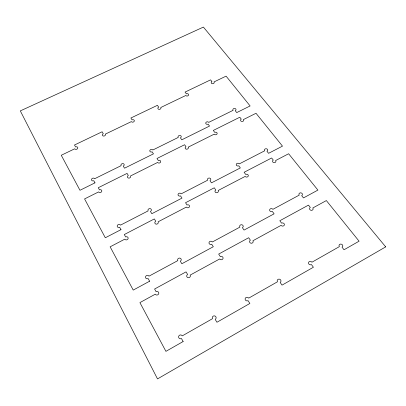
<?xml version="1.0" encoding="UTF-8"?>
<svg xmlns="http://www.w3.org/2000/svg" width="406" height="406" viewBox="0 0 406 406"><rect width="100%" height="100%" fill="white"/><g stroke="black" fill="none" stroke-linecap="round" stroke-linejoin="round"><path stroke-width="0.61" d="M385.7 246.868L157.508 378.915L20.3 110.894L203.396 27.085L385.7 246.868M183.136 341.532L165.922 351.352L139.908 302.602L155.315 294.167A1.878 1.746 -26.2 0 0 157.812 294.792A1.878 1.746 -26.2 0 0 158.614 292.371A1.878 1.746 -26.2 0 0 156.117 291.741L154.6 289.016L186.055 271.863L187.643 274.512A1.842 1.715 -13.4 0 0 186.922 276.877A1.842 1.715 -13.4 0 0 189.419 277.476A1.842 1.715 -13.4 0 0 190.135 275.111L219.687 258.942A1.822 1.675 -2.1 0 0 222.183 259.52A1.822 1.675 -2.1 0 0 222.828 257.226A1.822 1.675 -2.1 0 0 220.331 256.648L218.677 254.08L248.685 237.718L250.406 240.215A1.812 1.624 4.6 0 0 249.832 242.448A1.812 1.624 4.6 0 0 252.324 243.001A1.812 1.624 4.6 0 0 252.897 240.768L281.099 225.335A1.807 1.573 8.9 0 0 283.591 225.868A1.807 1.573 8.9 0 0 284.098 223.696A1.807 1.573 8.9 0 0 281.602 223.163L279.82 220.742L308.479 205.116L310.321 207.471A1.802 1.528 11.4 0 0 309.88 209.587A1.802 1.528 11.4 0 0 312.376 210.095A1.802 1.528 11.4 0 0 312.808 207.979L326.353 200.569L359.082 241.184L344.039 249.766L342.019 247.188A1.903 1.634 19.1 0 0 342.42 244.904A1.903 1.634 19.1 0 0 339.797 244.331A1.903 1.634 19.1 0 0 339.396 246.615L311.915 262.225A1.908 1.69 18.3 0 0 309.286 261.631A1.908 1.69 18.3 0 0 308.819 263.976A1.908 1.69 18.3 0 0 311.443 264.575L313.402 267.239L282.028 285.134L280.14 282.398A1.908 1.746 16.5 0 0 280.668 279.988A1.908 1.746 16.5 0 0 278.044 279.369A1.908 1.746 16.5 0 0 277.496 281.779L248.66 298.161A1.913 1.807 12 0 0 246.026 297.522A1.913 1.807 12 0 0 245.417 300.009A1.913 1.807 12 0 0 248.051 300.643L249.873 303.47L216.921 322.268L215.175 319.349A1.923 1.868 -3.2 0 0 215.87 316.797A1.923 1.868 -3.2 0 0 213.246 316.122A1.923 1.868 -3.2 0 0 212.541 318.674L182.243 335.889A1.964 1.903 -38.2 0 0 179.614 335.189A1.964 1.903 -38.2 0 0 178.833 337.822A1.964 1.903 -38.2 0 0 181.462 338.518L183.136 341.532M149.626 281.211L133.229 290.087L110.133 246.812L124.835 239.144A1.771 1.553 -22.5 0 0 127.159 239.687A1.771 1.553 -22.5 0 0 127.976 237.51A1.771 1.553 -22.5 0 0 125.652 236.972L124.302 234.541L154.346 218.93L155.762 221.29A1.746 1.528 -15.9 0 0 155.011 223.417A1.746 1.528 -15.9 0 0 157.34 223.934A1.746 1.528 -15.9 0 0 158.086 221.808L186.344 207.08A1.72 1.497 -9.4 0 0 188.673 207.578A1.72 1.497 -9.4 0 0 189.348 205.517A1.72 1.497 -9.4 0 0 187.019 205.015L185.542 202.721L214.277 187.79L215.814 190.023A1.705 1.462 -4.2 0 0 215.2 192.033A1.705 1.462 -4.2 0 0 217.535 192.515A1.705 1.462 -4.2 0 0 218.144 190.5L245.178 176.407A1.69 1.426 0.2 0 0 247.508 176.869A1.69 1.426 0.2 0 0 248.056 174.91A1.69 1.426 0.2 0 0 245.726 174.448L244.128 172.276L271.639 157.985L273.289 160.091A1.685 1.385 3.3 0 0 272.802 162.004A1.685 1.385 3.3 0 0 275.131 162.451A1.685 1.385 3.3 0 0 275.618 160.537L288.625 153.752L317.918 190.099L303.475 197.92L301.673 195.616A1.761 1.487 8.7 0 0 302.135 193.566A1.761 1.487 8.7 0 0 299.689 193.068A1.761 1.487 8.7 0 0 299.232 195.119L272.878 209.339A1.771 1.533 5.8 0 0 270.432 208.821A1.771 1.533 5.8 0 0 269.909 210.927A1.771 1.533 5.8 0 0 272.355 211.445L274.101 213.82L244.052 230.09L242.372 227.654A1.776 1.578 1.4 0 0 242.95 225.492A1.776 1.578 1.4 0 0 240.509 224.954A1.776 1.578 1.4 0 0 239.916 227.116L212.333 241.996A1.791 1.619 -5.2 0 0 209.887 241.448A1.791 1.619 -5.2 0 0 209.237 243.676A1.791 1.619 -5.2 0 0 211.688 244.219L213.307 246.731L181.837 263.768L180.289 261.18A1.812 1.66 -14.4 0 0 181.02 258.896A1.812 1.66 -14.4 0 0 178.579 258.317A1.812 1.66 -14.4 0 0 177.843 260.601L148.946 276.187A1.847 1.685 -24.8 0 0 146.505 275.588A1.847 1.685 -24.8 0 0 145.698 277.937A1.847 1.685 -24.8 0 0 148.139 278.536L149.626 281.211M120.983 229.659L105.306 237.769L84.575 198.92L98.653 191.886A1.685 1.396 -21 0 0 100.835 192.363A1.685 1.396 -21 0 0 101.662 190.389A1.685 1.396 -21 0 0 99.48 189.912L98.262 187.724L127.058 173.382L128.337 175.514A1.66 1.375 -16.6 0 0 127.575 177.442A1.66 1.375 -16.6 0 0 129.763 177.894A1.66 1.375 -16.6 0 0 130.519 175.965L157.635 162.425A1.634 1.35 -12.1 0 0 159.822 162.862A1.634 1.35 -12.1 0 0 160.517 160.984A1.634 1.35 -12.1 0 0 158.33 160.548L156.995 158.477L184.603 144.729L185.989 146.744A1.619 1.325 -8.2 0 0 185.354 148.576A1.619 1.325 -8.2 0 0 187.542 148.997A1.619 1.325 -8.2 0 0 188.176 147.165L214.175 134.178A1.604 1.294 -4.6 0 0 216.368 134.584A1.604 1.294 -4.6 0 0 216.946 132.798A1.604 1.294 -4.6 0 0 214.754 132.392L213.312 130.433L239.799 117.243L241.291 119.151A1.594 1.264 -1.8 0 0 240.768 120.897A1.594 1.264 -1.8 0 0 242.961 121.282A1.594 1.264 -1.8 0 0 243.478 119.542L256.013 113.279L282.485 146.13L268.584 153.321L266.965 151.245A1.66 1.355 1.8 0 0 267.463 149.383A1.66 1.355 1.8 0 0 265.174 148.946A1.66 1.355 1.8 0 0 264.671 150.814L239.322 163.882A1.67 1.391 -1.4 0 0 237.033 163.43A1.67 1.391 -1.4 0 0 236.475 165.343A1.67 1.391 -1.4 0 0 238.764 165.79L240.337 167.932L211.475 182.862L209.963 180.67A1.68 1.426 -5.4 0 0 210.572 178.706A1.68 1.426 -5.4 0 0 208.288 178.244A1.68 1.426 -5.4 0 0 207.659 180.203L181.193 193.845A1.695 1.457 -10.4 0 0 178.899 193.368A1.695 1.457 -10.4 0 0 178.224 195.382A1.695 1.457 -10.4 0 0 180.518 195.859L181.974 198.118L151.819 213.713L150.423 211.389A1.72 1.487 -16.1 0 0 151.179 209.323A1.72 1.487 -16.1 0 0 148.89 208.821A1.72 1.487 -16.1 0 0 148.134 210.887L120.475 225.142A1.751 1.507 -22.1 0 0 118.187 224.619A1.751 1.507 -22.1 0 0 117.364 226.741A1.751 1.507 -22.1 0 0 119.653 227.264L120.983 229.659M94.979 182.847L79.967 190.287L61.27 155.259L74.77 148.779A1.604 1.259 -20.1 0 0 76.825 149.195A1.604 1.259 -20.1 0 0 77.658 147.393A1.604 1.259 -20.1 0 0 75.597 146.982L74.496 145.003L102.129 131.772L103.286 133.706A1.578 1.243 -16.9 0 0 102.515 135.462A1.578 1.243 -16.9 0 0 104.581 135.858A1.578 1.243 -16.9 0 0 105.347 134.102L131.387 121.602A1.558 1.218 -13.5 0 0 133.447 121.983A1.558 1.218 -13.5 0 0 134.163 120.272A1.558 1.218 -13.5 0 0 132.097 119.887L130.889 118.009L157.432 105.306L158.695 107.133A1.543 1.198 -10.5 0 0 158.035 108.808A1.543 1.198 -10.5 0 0 160.101 109.178A1.543 1.198 -10.5 0 0 160.756 107.504L185.775 95.491A1.522 1.172 -7.6 0 0 187.841 95.846A1.522 1.172 -7.6 0 0 188.44 94.217A1.522 1.172 -7.6 0 0 186.379 93.862L185.065 92.081L210.587 79.865L211.942 81.601A1.512 1.152 -5.1 0 0 211.394 83.2A1.512 1.152 -5.1 0 0 213.454 83.54A1.512 1.152 -5.1 0 0 214.003 81.941L226.086 76.14L250.111 105.951L236.718 112.589L235.252 110.711A1.568 1.233 -2.8 0 0 235.784 109.006A1.568 1.233 -2.8 0 0 233.633 108.625A1.568 1.233 -2.8 0 0 233.1 110.33L208.699 122.389A1.583 1.259 -5.6 0 0 206.542 121.993A1.583 1.259 -5.6 0 0 205.954 123.734A1.583 1.259 -5.6 0 0 208.111 124.129L209.532 126.063L181.781 139.821L180.416 137.842A1.594 1.289 -8.9 0 0 181.051 136.056A1.594 1.289 -8.9 0 0 178.904 135.65A1.594 1.289 -8.9 0 0 178.254 137.431L152.834 149.992A1.614 1.314 -12.6 0 0 150.677 149.575A1.614 1.314 -12.6 0 0 149.981 151.408A1.614 1.314 -12.6 0 0 152.138 151.824L153.453 153.859L124.52 168.201L123.267 166.105A1.639 1.335 -16.6 0 0 124.033 164.232A1.639 1.335 -16.6 0 0 121.881 163.791A1.639 1.335 -16.6 0 0 121.115 165.663L94.608 178.762A1.665 1.355 -20.8 0 0 92.456 178.305A1.665 1.355 -20.8 0 0 91.629 180.234A1.665 1.355 -20.8 0 0 93.776 180.69L94.979 182.847"/></g></svg>
